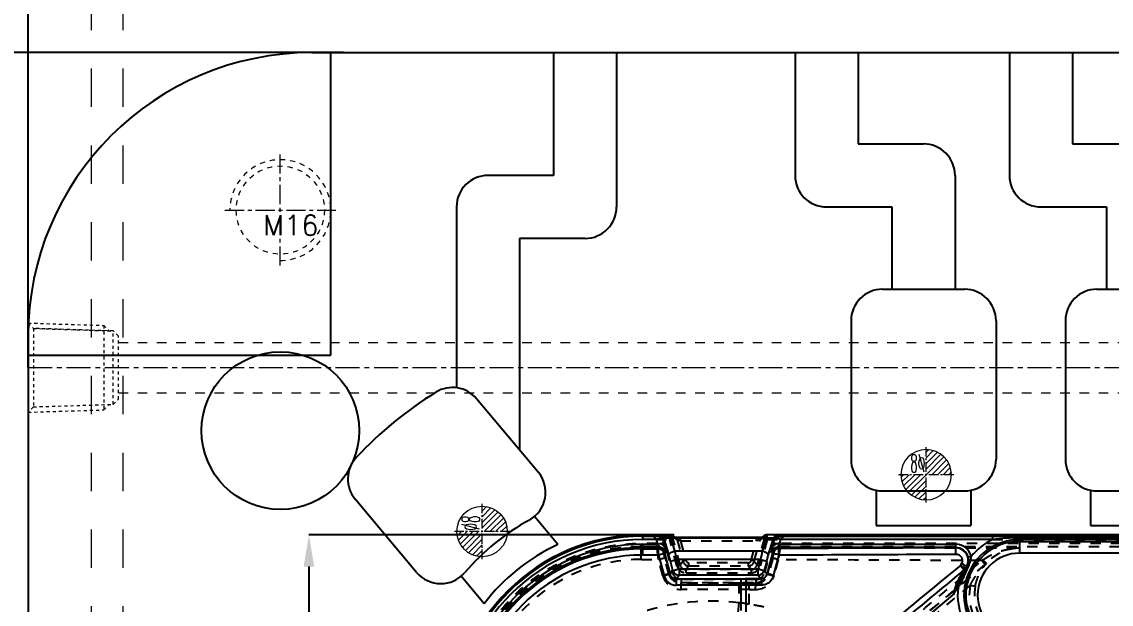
# Model space of a CAD drawing. Header units: millimetres. Extents: x 1727 to 4210, y -6182 to 759.
# Drawn here: x 2351.3 to 2524, y -1146.3 to -1053.8 of the extents above; entities that cross this region are included whole.
import ezdxf
from ezdxf.enums import TextEntityAlignment as Align

# ---------------------------------------------------------------- set-up
doc = ezdxf.new("R2010")
doc.units = ezdxf.units.MM
doc.header["$LTSCALE"] = 16.335
doc.header["$PDMODE"] = 3
doc.header["$PDSIZE"] = 0.3125
doc.linetypes.add('CENTER', pattern=[0.6, 0.375, -0.075, 0.075, -0.075])
doc.linetypes.add('HIDDEN', pattern=[0.2, 0.1, -0.1])
doc.layers.get('0').update_dxf_attribs({"linetype": 'CONTINUOUS'})
doc.layers.get('Defpoints').update_dxf_attribs({"linetype": 'CONTINUOUS'})
for name, color, linetype, lineweight in [('cool', 153, 'HIDDEN', 9), ('epin', 13, 'CONTINUOUS', 9), ('moldbase', 7, 'CONTINUOUS', 20), ('screw', 33, 'CONTINUOUS', 13)]:
    doc.layers.add(name, color=color, linetype=linetype, lineweight=lineweight)
doc.layers.add('DEFAULT_2', color=8, linetype='HIDDEN')
doc.styles.get("Standard").update_dxf_attribs({"font": 'txt', "width": 0.8})
doc.styles.add('TXT', font='txt.shx', dxfattribs={"bigfont": 'gbcbig.shx'})
doc.styles.add('TXT05', font='txt.shx', dxfattribs={"width": 0.5, "bigfont": 'gbcbig.shx'})
doc.dimstyles.new('mold', dxfattribs={"dimtxt": 8, "dimasz": 5, "dimexe": 0, "dimexo": 0, "dimgap": 0, "dimtad": 1, "dimzin": 1, "dimtxsty": 'Standard', "dimcen": 0, "dimclrd": 4, "dimclre": 4, "dimclrt": 6, "dimazin": 0, "dimtfac": 1, "dimtofl": 0, "dimtmove": 0, "dimatfit": 3, "dimfxl": 0, "dimarcsym": 0})
doc.dimstyles.get("Standard").update_dxf_attribs({"dimtxt": 0.15625, "dimasz": 0.1875, "dimexe": 0.125, "dimexo": 0.0625, "dimtad": 0, "dimtih": 1, "dimtoh": 1, "dimdsep": 46, "dimtxsty": 'Standard', "dimcen": 0.09, "dimadec": 0, "dimazin": 0, "dimtp": 0.01, "dimtm": 0.01, "dimtfac": 1, "dimtofl": 0, "dimtmove": 0, "dimatfit": 3, "dimfxl": 0, "dimtolj": 1, "dimarcsym": 0})

# ---------------------------------------------------------------- blocks, each defined once
blk = doc.blocks.new('*D194')
at = {"color": 4, "lineweight": -2}
for p, q in [((2454.74, -1135.27), (2396.81, -1135.27)), ((2396.81, -1140.27), (2396.81, -1196.23)), ((2396.81, -1307.15), (2396.81, -1214.9)), ((2454.74, -1312.15), (2396.81, -1312.15))]:
    blk.add_line(p, q, dxfattribs=at)
at = {"color": 4}
for points in [[(2395.97, -1140.27), (2397.64, -1140.27), (2396.81, -1135.27)], [(2395.97, -1307.15), (2397.64, -1307.15), (2396.81, -1312.15)]]:
    blk.add_solid(points, dxfattribs=at)
at = {"layer": 'Defpoints', "color": 0}
for p in [(2454.74, -1135.27), (2396.81, -1312.15), (2454.74, -1312.15)]:
    blk.add_point(p, dxfattribs=at)
at = {"color": 6, "insert": (2396.81, -1205.57), "char_height": 5, "attachment_point": 5, "rotation": 90}
blk.add_mtext('\\A1;176.88', dxfattribs=at)
blk = doc.blocks.new('*D199')
at = {"color": 4, "lineweight": -2}
for p, q in [((2402.27, -1058.71), (2317.73, -1058.71)), ((2317.73, -1063.71), (2317.73, -1403.71)), ((2397.27, -1408.71), (2317.73, -1408.71))]:
    blk.add_line(p, q, dxfattribs=at)
at = {"color": 4}
for points in [[(2316.89, -1063.71), (2318.56, -1063.71), (2317.73, -1058.71)], [(2316.89, -1403.71), (2318.56, -1403.71), (2317.73, -1408.71)]]:
    blk.add_solid(points, dxfattribs=at)
at = {"layer": 'Defpoints', "color": 0}
for p in [(2402.27, -1058.71), (2317.73, -1408.71), (2397.27, -1408.71)]:
    blk.add_point(p, dxfattribs=at)
at = {"color": 6, "insert": (2313.06, -1222.65), "char_height": 8, "attachment_point": 5, "rotation": 90}
blk.add_mtext('350,00', dxfattribs=at)
blk = doc.blocks.new('*D200')
at = {"color": 4, "lineweight": -2}
for p, q in [((2352.27, -1108.71), (2352.27, -1032.66)), ((2767.27, -1032.66), (2357.27, -1032.66)), ((2772.27, -1108.71), (2772.27, -1032.66))]:
    blk.add_line(p, q, dxfattribs=at)
at = {"color": 4}
for points in [[(2357.27, -1031.82), (2357.27, -1033.49), (2352.27, -1032.66)], [(2767.27, -1031.82), (2767.27, -1033.49), (2772.27, -1032.66)]]:
    blk.add_solid(points, dxfattribs=at)
at = {"layer": 'Defpoints', "color": 0}
for p in [(2352.27, -1032.66), (2352.27, -1108.71), (2772.27, -1108.71)]:
    blk.add_point(p, dxfattribs=at)
at = {"color": 6, "insert": (2464.66, -1027.99), "char_height": 8, "attachment_point": 5}
blk.add_mtext('420,00', dxfattribs=at)
blk = doc.blocks.new('screw_m16_g')
at = {"layer": 'screw', "color": 1, "linetype": 'CENTER', "ltscale": 0.497582}
for p, q in [((0, -8.8), (0, 8.8)), ((-8.8, 0), (8.8, 0))]:
    blk.add_line(p, q, dxfattribs=at)
at = {"layer": 'screw', "color": 33, "linetype": 'HIDDEN', "ltscale": 0.497582}
blk.add_circle((0, 0), 7, dxfattribs=at)
at = {"layer": 'screw', "color": 92, "linetype": 'HIDDEN', "ltscale": 0.497582}
blk.add_arc((0, 0), 8, 270, 180, dxfattribs=at)
at = {"layer": 'screw', "color": 6, "style": 'TXT'}
blk.add_text('M16', height=3.2, dxfattribs=at).set_placement((-2.72, -4))
blk = doc.blocks.new('cool_jt_f12')
at = {"layer": 'cool', "ltscale": 0.3}
for p, q in [((0, 7.0785), (0.856, 6.2225)), ((0, 7.0785), (12, 6.7035)), ((0.856, 6.2225), (0.856, -6.2225)), ((13.5, 5.827375), (0.856, 6.2225)), ((0.856, 6.2225), (13.5, 5.827375)), ((12, 6.7035), (12.856, 5.8475)), ((12, 6.7035), (12, -6.7035)), ((14.327375, 5), (13.5, 5.827375)), ((13.5, -5.827375), (13.5, 5.827375)), ((14.327375, -5), (14.327375, 5)), ((13.5, -5.827375), (14.327375, -5)), ((0.856, -6.2225), (0, -7.0785)), ((0, -7.0785), (12, -6.7035)), ((0.856, -6.2225), (13.5, -5.827375)), ((12, -6.7035), (12.856, -5.8475))]:
    blk.add_line(p, q, dxfattribs=at)
blk = doc.blocks.new('124')
at = {"layer": 'cool', "ltscale": 0.932966}
for p, q in [((10.14, -1344.71), (401.48, -1344.71)), ((10.14, -1352.71), (401.48, -1352.71))]:
    blk.add_line(p, q, dxfattribs=at)
at = {"layer": 'cool', "color": 1, "linetype": 'CENTER', "ltscale": 0.621977}
blk.add_line((-4.19, -1348.71), (415.81, -1348.71), dxfattribs=at)
at = {"layer": 'cool', "ltscale": 0.932966}
blk.add_blockref('cool_jt_f12', (-4.19, -1348.71), dxfattribs=at)
blk = doc.blocks.new('epin_ejp_8')
at = {"layer": 'epin'}
h = blk.add_hatch(dxfattribs=at)
h.set_pattern_fill('_ANSI31', color=123, scale=0.2, angle=90, style=0)
h.set_pattern_definition([(135, (-263.1036, 1313.3417), (-0.4490128, -0.4490128), [])])
h.paths.add_polyline_path([(0, 4, 0.414214), (-4, 0), (0, 0)])
h.paths.add_polyline_path([(4, 0), (0, 0), (0, -4, 0.414214)])
at = {"layer": 'epin', "color": 1, "linetype": 'CENTER', "ltscale": 0.248791}
for p, q in [((0, -4.4), (0, 4.4)), ((-4.4, 0), (4.4, 0))]:
    blk.add_line(p, q, dxfattribs=at)
at = {"layer": 'epin'}
blk.add_circle((0, 0), 4, dxfattribs=at)
at = {"layer": 'epin', "color": 6, "style": 'TXT05', "width": 0.5}
blk.add_text('%%c8', height=2.8, dxfattribs=at).set_placement((1.33, 1.8), align=Align.MIDDLE)
blk = doc.blocks.new('01')
at = {"layer": 'epin', "color": 4, "xscale": -1}
blk.add_blockref('epin_ejp_8', (2494.69, -1125.71), dxfattribs=at)
at = {"layer": 'epin', "color": 4, "rotation": 90}
blk.add_blockref('epin_ejp_8', (2424.27, -1134.71), dxfattribs=at)

msp = doc.modelspace()

# ---------------------------------------------------------------- linework, layer by layer
for p, q in [((2397.273, -1058.709), (2727.273, -1058.709)), ((2400.273, -1106.709), (2400.273, -1058.709)), ((2352.273, -1103.709), (2352.273, -1363.709)), ((2352.273, -1106.709), (2400.273, -1106.709)), ((2433.177, -1125.302), (2423.4, -1113.65)), ((2413.882, -1141.2), (2404.144, -1129.594)), ((2436.27, -1136.766), (2432.561, -1132.346)), ((2424.585, -1146.176), (2420.926, -1141.816))]:
    msp.add_line(p, q)
at = {"color": 3}
for p, q in [((2435.59, -1058.709), (2435.59, -1078.204)), ((2445.59, -1058.709), (2445.59, -1083.204)), ((2473.904, -1058.709), (2473.904, -1078.204)), ((2483.904, -1058.709), (2483.904, -1073.204)), ((2507.904, -1058.709), (2507.904, -1078.204)), ((2517.904, -1058.709), (2517.904, -1073.204)), ((2483.904, -1073.204), (2494.273, -1073.204)), ((2517.904, -1073.204), (2528.273, -1073.204)), ((2435.59, -1078.204), (2425.22, -1078.204)), ((2499.273, -1078.204), (2499.273, -1096.269)), ((2420.22, -1083.204), (2420.22, -1111.907)), ((2478.904, -1083.204), (2489.273, -1083.204)), ((2489.273, -1083.204), (2489.273, -1096.269)), ((2512.904, -1083.204), (2523.273, -1083.204)), ((2523.273, -1083.204), (2523.273, -1096.269)), ((2440.59, -1088.204), (2430.22, -1088.204)), ((2430.22, -1088.204), (2430.22, -1121.778))]:
    msp.add_line(p, q, dxfattribs=at)
at = {"color": 4, "linetype": 'Continuous'}
for p, q in [((2487.773, -1096.269), (2500.773, -1096.269)), ((2521.773, -1096.269), (2534.773, -1096.269)), ((2487.773, -1128.269), (2500.773, -1128.269)), ((2521.773, -1128.269), (2534.773, -1128.269)), ((2486.773, -1133.769), (2501.773, -1133.769)), ((2520.773, -1133.769), (2535.773, -1133.769))]:
    msp.add_line(p, q, dxfattribs=at)
at = {"color": 4}
for p, q in [((2482.773, -1101.269), (2482.773, -1123.269)), ((2505.773, -1101.269), (2505.773, -1123.269)), ((2516.773, -1101.269), (2516.773, -1123.269)), ((2486.773, -1128.269), (2486.773, -1133.769)), ((2501.773, -1128.269), (2501.773, -1133.769)), ((2520.773, -1128.269), (2520.773, -1133.769))]:
    msp.add_line(p, q, dxfattribs=at)
at = {"color": 7, "linetype": 'Continuous'}
for p, q in [((2449.713, -1135.269), (2449.713, -1135.975)), ((2454.219, -1135.269), (2449.713, -1135.269)), ((2449.713, -1135.473), (2451.379, -1135.473)), ((2451.886, -1135.975), (2449.713, -1135.975)), ((2449.713, -1136.75), (2449.713, -1138.462)), ((2449.713, -1136.75), (2452.094, -1136.75)), ((2452.854, -1135.715), (2451.886, -1135.975)), ((2451.886, -1135.975), (2452.094, -1136.75)), ((2452.094, -1136.75), (2453.062, -1136.491)), ((2453.028, -1135.679), (2452.808, -1135.546)), ((2452.854, -1135.715), (2453.062, -1136.491)), ((2453.028, -1135.679), (2453.89, -1138.514)), ((2454.219, -1135.269), (2454.704, -1135.641)), ((2454.859, -1137.805), (2454.231, -1135.743)), ((2454.231, -1135.743), (2469.315, -1135.743)), ((2454.91, -1135.668), (2454.525, -1135.372)), ((2454.848, -1135.662), (2454.836, -1135.661)), ((2455.494, -1135.689), (2455.31, -1135.685)), ((2455.756, -1135.691), (2455.756, -1135.691)), ((2467.859, -1135.691), (2455.756, -1135.691)), ((2467.79, -1135.691), (2467.79, -1135.691)), ((2468.055, -1135.689), (2467.859, -1135.691)), ((2468.236, -1135.686), (2468.055, -1135.689)), ((2469.022, -1135.372), (2468.637, -1135.668)), ((2469.315, -1135.743), (2468.688, -1137.805)), ((2468.842, -1135.641), (2469.327, -1135.269)), ((2655.219, -1135.269), (2469.327, -1135.269)), ((2469.656, -1138.514), (2470.518, -1135.679)), ((2470.484, -1136.491), (2470.692, -1135.715)), ((2470.484, -1136.491), (2471.452, -1136.75)), ((2470.518, -1135.679), (2470.738, -1135.546)), ((2471.66, -1135.975), (2470.692, -1135.715)), ((2471.452, -1136.75), (2471.66, -1135.975)), ((2471.452, -1136.75), (2499.378, -1136.75)), ((2505.227, -1135.975), (2471.66, -1135.975)), ((2472.167, -1135.473), (2505.227, -1135.473)), ((2499.378, -1137.252), (2499.378, -1136.75)), ((2505.227, -1135.473), (2505.227, -1135.975)), ((2505.227, -1135.975), (2505.287, -1135.966)), ((2509.511, -1135.493), (2509.511, -1135.66)), ((2509.511, -1135.493), (2615.036, -1135.493)), ((2509.511, -1135.66), (2615.036, -1135.66)), ((2509.512, -1135.995), (2509.511, -1138.15)), ((2615.034, -1135.995), (2509.512, -1135.995)), ((2509.512, -1136.294), (2615.034, -1136.294)), ((2452.395, -1137.252), (2449.713, -1137.252)), ((2449.713, -1137.459), (2452.236, -1137.459)), ((2452.236, -1138.462), (2449.713, -1138.462)), ((2452.395, -1137.252), (2452.236, -1137.459)), ((2452.236, -1138.462), (2452.236, -1137.459)), ((2453.204, -1138.202), (2452.236, -1138.462)), ((2452.236, -1138.462), (2453.118, -1141.755)), ((2453.204, -1138.202), (2453.364, -1137.995)), ((2453.204, -1138.202), (2454.087, -1141.495)), ((2454.859, -1137.805), (2468.688, -1137.805)), ((2470.319, -1138.172), (2469.44, -1141.469)), ((2470.183, -1137.995), (2470.319, -1138.172)), ((2470.485, -1141.729), (2471.363, -1138.431)), ((2471.287, -1137.429), (2471.151, -1137.252)), ((2499.378, -1137.252), (2471.151, -1137.252)), ((2499.35, -1137.303), (2499.378, -1137.252)), ((2615.036, -1138.15), (2509.511, -1138.15)), ((2454.146, -1139.413), (2455.115, -1139.153)), ((2454.544, -1140.899), (2454.146, -1139.413)), ((2455.513, -1140.639), (2455.115, -1139.153)), ((2468.431, -1139.153), (2455.115, -1139.153)), ((2468.431, -1139.153), (2468.033, -1140.639)), ((2468.431, -1139.153), (2469.4, -1139.413)), ((2469.4, -1139.413), (2469.002, -1140.899)), ((2501.354, -1140.338), (2501.148, -1140.225)), ((2501.822, -1138.7), (2501.333, -1138.812)), ((2454.087, -1141.495), (2453.118, -1141.755)), ((2454.544, -1140.899), (2454.087, -1141.495)), ((2454.544, -1140.899), (2455.513, -1140.639)), ((2455.055, -1142.238), (2455.513, -1141.642)), ((2455.513, -1140.639), (2455.513, -1141.642)), ((2455.513, -1140.639), (2468.033, -1140.639)), ((2468.033, -1141.642), (2455.513, -1141.642)), ((2468.033, -1141.642), (2468.033, -1140.639)), ((2468.033, -1140.639), (2469.002, -1140.899)), ((2468.033, -1141.642), (2468.479, -1142.223)), ((2469.44, -1141.469), (2469.002, -1140.899)), ((2500.42, -1141.056), (2500.685, -1140.837)), ((2500.856, -1141.399), (2500.63, -1141.31)), ((2455.055, -1142.238), (2455.055, -1143.241)), ((2455.055, -1142.238), (2465.343, -1142.238)), ((2466.144, -1143.239), (2455.055, -1143.241)), ((2465.343, -1147.248), (2465.343, -1142.238)), ((2468.479, -1142.223), (2466.064, -1142.236)), ((2468.557, -1143.226), (2466.144, -1143.239)), ((2466.144, -1147.615), (2466.144, -1143.239)), ((2499.761, -1143.605), (2499.538, -1143.45)), ((2481.924, -1159.081), (2498.958, -1144.788))]:
    msp.add_line(p, q, dxfattribs=at)
for points in [[(2455.31, -1135.685), (2455.147, -1135.68), (2455.013, -1135.674), (2454.912, -1135.668), (2454.848, -1135.662)], [(2455.756, -1135.691), (2455.695, -1135.691), (2455.494, -1135.689)], [(2468.528, -1135.675), (2468.395, -1135.681), (2468.236, -1135.686)], [(2468.707, -1135.662), (2468.714, -1135.66), (2468.697, -1135.662), (2468.63, -1135.668), (2468.528, -1135.675)]]:
    msp.add_lwpolyline(points, dxfattribs=at)
msp.add_circle((2392.273, -1118.709), 12.5)
for centre, radius, start, end in [((2397.273, -1103.709), 45, 90, 180), ((2419.57, -1116.864), 5, 40, 121.83227), ((2407.974, -1126.38), 5, 136.91494, 220), ((2429.347, -1128.516), 5, 298.89365, 40), ((2417.712, -1137.986), 5, 220, 319.39507)]:
    msp.add_arc(centre, radius, start, end)
at = {"color": 3}
for centre, start, end in [((2494.273, -1078.204), 0, 90), ((2425.22, -1083.204), 90, 180), ((2478.904, -1078.204), 180, 270), ((2512.904, -1078.204), 180, 270), ((2440.59, -1083.204), 270, 0)]:
    msp.add_arc(centre, 5, start, end, dxfattribs=at)
at = {"color": 4}
for centre, start, end in [((2487.773, -1101.269), 90, 180), ((2500.773, -1101.269), 0, 90), ((2521.773, -1101.269), 90, 180), ((2487.773, -1123.269), 180, 270), ((2500.773, -1123.269), 270, 0), ((2521.773, -1123.269), 180, 270)]:
    msp.add_arc(centre, 5, start, end, dxfattribs=at)
at = {"color": 7, "linetype": 'Continuous'}
for centre, radius, start, end in [((2449.713, -1165.419), 62.15, 121.83227, 136.91494), ((2449.713, -1165.419), 37.15, 118.89365, 139.39507), ((2449.713, -1165.419), 30.15, 90, 180), ((2449.713, -1165.419), 29.946, 90, 180), ((2449.713, -1165.419), 29.444, 90, 180), ((2449.713, -1165.419), 28.668, 90, 180), ((2449.713, -1165.419), 31.65, 115.13534, 142.55619), ((2430.561, -1141.689), 23.079, 15.00003, 15.43451), ((2454.706, -1136.144), 0.502, 74.82534, 90.10573), ((2455.492, -1126.004), 9.684, 267.30894, 268.03906), ((2455.644, -1121.708), 13.983, 268.02261, 268.90701), ((2455.725, -1117.936), 17.755, 268.87524, 269.21341), ((2455.746, -1116.475), 19.216, 269.21106, 269.42849), ((2455.755, -1115.606), 20.085, 269.42839, 270.00392), ((2467.791, -1115.568), 20.123, 269.99708, 270.45734), ((2467.798, -1116.308), 19.383, 270.45508, 270.81747), ((2467.823, -1118.07), 17.621, 270.8163, 271.15597), ((2467.876, -1120.65), 15.04, 271.15278, 271.81738), ((2467.973, -1123.843), 11.846, 271.83749, 272.1332), ((2468.076, -1126.514), 9.173, 272.11134, 272.76259), ((2468.841, -1136.144), 0.502, 89.89638, 105.59659), ((2492.946, -1141.678), 23.039, 164.56515, 165.00039), ((2499.378, -1139.257), 2.507, 14.74342, 89.98624), ((2509.511, -1144.816), 8.821, 89.99285, 234.62995), ((2509.511, -1144.816), 8.522, 89.99285, 270), ((2509.511, -1144.816), 9.825, 115.85015, 141.49723), ((2449.713, -1165.419), 28.167, 90, 180), ((2449.713, -1165.419), 27.959, 90, 180), ((2449.713, -1165.419), 26.957, 90, 180), ((2452.232, -1138.467), 1.008, 15.22948, 89.77052), ((2452.391, -1138.26), 1.008, 15.24133, 89.75872), ((2394.748, -1149.926), 61.32, 10.11819, 11.40062), ((2528.924, -1149.95), 61.449, 168.60072, 169.88047), ((2471.155, -1138.26), 1.008, 90.24135, 164.75861), ((2471.291, -1138.437), 1.008, 90.22947, 164.77053), ((2499.352, -1139.31), 2.007, 351.3001, 90.07699), ((2499.379, -1139.255), 2.003, 12.77995, 90.03709), ((2509.511, -1144.816), 6.666, 90, 270), ((2427.521, -1146.516), 27.556, 14.93785, 16.88139), ((3567.752, -2445.612), 1686.473, 129.275928, 129.855139), ((2509.546, -1144.833), 10.546, 151.42994, 153.35162), ((2481.915, -1176.475), 40.674, 62.88839, 63.40996), ((2482.301, -1154.641), 22.999, 38.21901, 39.21018), ((2481.991, -1173.467), 38.326, 60.94261, 61.4898), ((2509.511, -1144.816), 9.547, 151.23105, 158.45649), ((2499.373, -1139.323), 1.983, 331.54982, 333.04642), ((2499.33, -1139.304), 2.03, 333.09932, 351.21259), ((2499.388, -1139.259), 2, 331.24863, 345.40104), ((2499.398, -1139.254), 2.486, 12.88301, 14.7955), ((2455.054, -1141.236), 2.004, 194.982, 270.01819), ((2455.517, -1140.634), 1.008, 195.22947, 269.77053), ((2468.029, -1140.634), 1.008, 270.22948, 344.77052), ((4102.795, -3084.272), 2518.67, 129.508982, 129.889173), ((2512.392, -1148.666), 14.084, 147.54416, 149.09424), ((2511.566, -1148.133), 13.101, 146.15477, 147.56949), ((2509.511, -1144.816), 9.305, 151.23103, 158.45649), ((2465.343, -1013.251), 128.988, 269.99981, 270.32006), ((2509.511, -1144.816), 9.825, 172.91655, 234.62936)]:
    msp.add_arc(centre, radius, start, end, dxfattribs=at)
for centre, major_axis, start_param, end_param in [((2454.076, -1135.683), (1.053, -0.009), -3.0463879, -1.4224933), ((2469.47, -1135.683), (1.053, 0.009), -1.7190994, -0.0952047)]:
    msp.add_ellipse(centre, major_axis=major_axis, ratio=0.0567968, start_param=start_param, end_param=end_param, dxfattribs=at)
for points, knots in [([(2452.808, -1135.546), (2452.802, -1135.543), (2452.784, -1135.538), (2452.727, -1135.528), (2452.622, -1135.519), (2452.465, -1135.509), (2452.274, -1135.5), (2452.062, -1135.493), (2451.761, -1135.484), (2451.532, -1135.478), (2451.379, -1135.473)], [0, 0, 0, 0, 0.0145445, 0.0400164, 0.1208526, 0.2341804, 0.3703637, 0.5208364, 0.6791136, 1, 1, 1, 1]), ([(2451.886, -1135.975), (2451.838, -1135.915), (2451.744, -1135.804), (2451.624, -1135.673), (2451.532, -1135.584), (2451.473, -1135.531), (2451.424, -1135.494), (2451.393, -1135.476), (2451.379, -1135.473)], [0, 0, 0, 0, 0.3174199, 0.6114879, 0.7414341, 0.8538215, 0.9424142, 1, 1, 1, 1]), ([(2452.094, -1136.75), (2452.141, -1136.809), (2452.226, -1136.92), (2452.329, -1137.068), (2452.385, -1137.174), (2452.406, -1137.228), (2452.401, -1137.249), (2452.395, -1137.252)], [0, 0, 0, 0, 0.3803168, 0.6997233, 0.9119689, 0.9701159, 1, 1, 1, 1]), ([(2453.364, -1137.995), (2453.367, -1137.99), (2453.371, -1137.974), (2453.373, -1137.925), (2453.363, -1137.831), (2453.341, -1137.686), (2453.305, -1137.498), (2453.257, -1137.276), (2453.178, -1136.936), (2453.111, -1136.672), (2453.062, -1136.491)], [0, 0, 0, 0, 0.0115109, 0.0311825, 0.0959269, 0.1931807, 0.3188222, 0.4680368, 0.635434, 1, 1, 1, 1]), ([(2454.704, -1135.641), (2454.713, -1135.648), (2454.749, -1135.653), (2454.815, -1135.663), (2454.917, -1135.67), (2454.994, -1135.675), (2455.038, -1135.677)], [0, 0, 0, 0, 0.1002604, 0.305905, 0.6102347, 1, 1, 1, 1]), ([(2468.518, -1135.677), (2468.541, -1135.675), (2468.617, -1135.671), (2468.694, -1135.666), (2468.748, -1135.66)], [0, 0, 0, 0, 0.2962828, 1, 1, 1, 1]), ([(2468.748, -1135.66), (2468.769, -1135.658), (2468.8, -1135.653), (2468.834, -1135.648), (2468.842, -1135.641)], [0, 0, 0, 0, 0.6705223, 1, 1, 1, 1]), ([(2470.484, -1136.491), (2470.436, -1136.671), (2470.368, -1136.936), (2470.289, -1137.276), (2470.241, -1137.498), (2470.205, -1137.686), (2470.183, -1137.831), (2470.173, -1137.925), (2470.176, -1137.973), (2470.179, -1137.99), (2470.183, -1137.995)], [0, 0, 0, 0, 0.3643028, 0.5317699, 0.6811749, 0.8068529, 0.9040301, 0.9687717, 0.9884732, 1, 1, 1, 1]), ([(2470.738, -1135.546), (2470.744, -1135.543), (2470.763, -1135.538), (2470.819, -1135.528), (2470.925, -1135.519), (2471.082, -1135.509), (2471.273, -1135.5), (2471.485, -1135.492), (2471.786, -1135.484), (2472.014, -1135.478), (2472.167, -1135.473)], [0, 0, 0, 0, 0.0146143, 0.0402009, 0.1212567, 0.2347728, 0.3709268, 0.5213336, 0.6795426, 1, 1, 1, 1]), ([(2471.151, -1137.252), (2471.145, -1137.249), (2471.141, -1137.228), (2471.162, -1137.174), (2471.217, -1137.068), (2471.321, -1136.92), (2471.405, -1136.809), (2471.452, -1136.75)], [0, 0, 0, 0, 0.0298636, 0.087946, 0.3000807, 0.6195627, 1, 1, 1, 1]), ([(2471.66, -1135.975), (2471.71, -1135.912), (2471.809, -1135.795), (2471.951, -1135.643), (2472.058, -1135.542), (2472.128, -1135.491), (2472.155, -1135.475), (2472.167, -1135.473)], [0, 0, 0, 0, 0.33498, 0.6385068, 0.870628, 0.9497049, 1, 1, 1, 1]), ([(2505.227, -1135.473), (2505.585, -1135.473), (2507.013, -1135.478), (2508.441, -1135.493), (2509.511, -1135.493)], [0, 0, 0, 0, 0.2507315, 1, 1, 1, 1]), ([(2505.287, -1135.966), (2505.975, -1135.871), (2507.38, -1135.715), (2508.793, -1135.66), (2509.511, -1135.66)], [0, 0, 0, 0, 0.491985, 1, 1, 1, 1]), ([(2509.513, -1135.995), (2509.513, -1135.985), (2509.51, -1135.953), (2509.511, -1135.886), (2509.511, -1135.784), (2509.511, -1135.705), (2509.511, -1135.66)], [0, 0, 0, 0, 0.0892819, 0.2915255, 0.5992815, 1, 1, 1, 1]), ([(2453.89, -1138.514), (2453.882, -1138.447), (2453.93, -1138.332), (2454.037, -1138.21), (2454.208, -1138.069), (2454.482, -1137.92), (2454.728, -1137.837), (2454.859, -1137.805)], [0, 0, 0, 0, 0.1594935, 0.2654862, 0.3894202, 0.6805606, 1, 1, 1, 1]), ([(2468.688, -1137.805), (2468.819, -1137.837), (2469.064, -1137.92), (2469.338, -1138.069), (2469.509, -1138.21), (2469.617, -1138.332), (2469.664, -1138.447), (2469.656, -1138.514)], [0, 0, 0, 0, 0.3192538, 0.6102494, 0.7342726, 0.8403885, 1, 1, 1, 1]), ([(2471.363, -1138.431), (2471.237, -1138.398), (2471.001, -1138.336), (2470.721, -1138.264), (2470.533, -1138.218), (2470.432, -1138.193), (2470.364, -1138.18), (2470.33, -1138.172), (2470.319, -1138.172)], [0, 0, 0, 0, 0.3622861, 0.6796214, 0.8057226, 0.9035435, 0.9690644, 1, 1, 1, 1]), ([(2499.35, -1137.303), (2497.01, -1137.312), (2487.656, -1137.348), (2478.301, -1137.392), (2471.287, -1137.429)], [0, 0, 0, 0, 0.2501391, 1, 1, 1, 1]), ([(2471.363, -1138.431), (2471.362, -1138.313), (2471.359, -1138.136), (2471.349, -1137.908), (2471.34, -1137.755), (2471.329, -1137.627), (2471.317, -1137.529), (2471.304, -1137.468), (2471.294, -1137.436), (2471.287, -1137.429)], [0, 0, 0, 0, 0.3524365, 0.5243858, 0.6798926, 0.8092267, 0.9067825, 0.9694381, 1, 1, 1, 1]), ([(2471.363, -1138.431), (2473.698, -1138.419), (2483.044, -1138.371), (2492.391, -1138.332), (2499.402, -1138.306)], [0, 0, 0, 0, 0.2498513, 1, 1, 1, 1]), ([(2499.402, -1138.306), (2499.402, -1138.188), (2499.4, -1138.012), (2499.393, -1137.784), (2499.387, -1137.631), (2499.379, -1137.503), (2499.371, -1137.405), (2499.361, -1137.343), (2499.356, -1137.311), (2499.35, -1137.304)], [0, 0, 0, 0, 0.3522807, 0.5244986, 0.6804545, 0.8102906, 0.9081712, 0.9706634, 1, 1, 1, 1]), ([(2499.402, -1138.306), (2499.573, -1138.305), (2499.923, -1138.396), (2500.305, -1138.772), (2500.452, -1139.288), (2500.366, -1139.638), (2500.284, -1139.789)], [0, 0, 0, 0, 0.2499099, 0.4997582, 0.7497681, 1, 1, 1, 1]), ([(2469.4, -1139.413), (2469.421, -1139.335), (2469.502, -1139.035), (2469.589, -1138.735), (2469.656, -1138.514)], [0, 0, 0, 0, 0.2579412, 1, 1, 1, 1]), ([(2500.605, -1139.965), (2500.677, -1140.005), (2500.78, -1140.063), (2500.907, -1140.136), (2500.983, -1140.18), (2501.04, -1140.215), (2501.085, -1140.241), (2501.101, -1140.256), (2501.118, -1140.265), (2501.116, -1140.268)], [0, 0, 0, 0, 0.4165408, 0.5936343, 0.7415291, 0.857095, 0.9377278, 0.9842605, 1, 1, 1, 1]), ([(2501.333, -1138.812), (2501.351, -1138.89), (2501.405, -1139.205), (2501.383, -1139.533), (2501.324, -1139.763)], [0, 0, 0, 0, 0.2533348, 1, 1, 1, 1]), ([(2501.354, -1140.338), (2501.381, -1140.289), (2501.483, -1140.095), (2501.572, -1139.894), (2501.628, -1139.74)], [0, 0, 0, 0, 0.252761, 1, 1, 1, 1]), ([(2501.628, -1139.74), (2501.644, -1139.697), (2501.702, -1139.529), (2501.749, -1139.356), (2501.774, -1139.226)], [0, 0, 0, 0, 0.25518, 1, 1, 1, 1]), ([(2501.774, -1139.226), (2501.783, -1139.182), (2501.813, -1139.008), (2501.825, -1138.831), (2501.822, -1138.7)], [0, 0, 0, 0, 0.2564168, 1, 1, 1, 1]), ([(2455.055, -1142.238), (2454.84, -1142.239), (2454.397, -1142.094), (2454.142, -1141.703), (2454.087, -1141.495)], [0, 0, 0, 0, 0.4999943, 1, 1, 1, 1]), ([(2469.44, -1141.469), (2469.385, -1141.678), (2469.134, -1142.069), (2468.694, -1142.221), (2468.479, -1142.223)], [0, 0, 0, 0, 0.5011327, 1, 1, 1, 1]), ([(2470.485, -1141.729), (2470.429, -1141.939), (2470.247, -1142.345), (2469.796, -1142.832), (2469.213, -1143.149), (2468.775, -1143.224), (2468.558, -1143.225)], [0, 0, 0, 0, 0.2503242, 0.5004223, 0.7502861, 1, 1, 1, 1]), ([(2469.44, -1141.469), (2469.45, -1141.469), (2469.482, -1141.476), (2469.548, -1141.49), (2469.65, -1141.514), (2469.846, -1141.562), (2470.128, -1141.634), (2470.364, -1141.697), (2470.485, -1141.729)], [0, 0, 0, 0, 0.0277738, 0.0899577, 0.1887772, 0.3204225, 0.6518499, 1, 1, 1, 1]), ([(2500.308, -1141.432), (2500.16, -1141.68), (2499.575, -1142.737), (2499.144, -1143.887), (2498.958, -1144.788)], [0, 0, 0, 0, 0.2390836, 1, 1, 1, 1]), ([(2500.63, -1141.31), (2500.486, -1141.674), (2500.146, -1142.402), (2499.715, -1143.08), (2499.538, -1143.45)], [0, 0, 0, 0, 0.488274, 1, 1, 1, 1]), ([(2500.856, -1141.399), (2500.778, -1141.59), (2500.624, -1141.971), (2500.353, -1142.524), (2500.057, -1143.064), (2499.861, -1143.425), (2499.761, -1143.605)], [0, 0, 0, 0, 0.2504416, 0.5000164, 0.7496779, 1, 1, 1, 1]), ([(2500.656, -1140.792), (2500.64, -1140.769), (2500.548, -1140.64), (2500.451, -1140.515), (2500.37, -1140.413)], [0, 0, 0, 0, 0.1763348, 1, 1, 1, 1]), ([(2500.452, -1140.27), (2500.565, -1140.328), (2500.715, -1140.405), (2500.883, -1140.497), (2500.939, -1140.529), (2500.957, -1140.541)], [0, 0, 0, 0, 0.6667515, 0.8828822, 1, 1, 1, 1]), ([(2500.686, -1140.837), (2500.684, -1140.833), (2500.674, -1140.818), (2500.664, -1140.804), (2500.656, -1140.792)], [0, 0, 0, 0, 0.2108018, 1, 1, 1, 1]), ([(2500.686, -1140.837), (2500.746, -1140.804), (2500.858, -1140.723), (2500.939, -1140.611), (2500.969, -1140.551)], [0, 0, 0, 0, 0.5087949, 1, 1, 1, 1]), ([(2500.957, -1140.541), (2500.96, -1140.543), (2500.963, -1140.546), (2500.969, -1140.55), (2500.969, -1140.551)], [0, 0, 0, 0, 0.7340948, 1, 1, 1, 1]), ([(2466.064, -1142.236), (2466.073, -1142.244), (2466.082, -1142.278), (2466.096, -1142.341), (2466.109, -1142.438), (2466.12, -1142.561), (2466.13, -1142.708), (2466.14, -1142.937), (2466.143, -1143.116), (2466.144, -1143.239)], [0, 0, 0, 0, 0.0337726, 0.0994477, 0.1960672, 0.3203761, 0.4683351, 0.6349719, 1, 1, 1, 1]), ([(2468.479, -1142.223), (2468.487, -1142.23), (2468.497, -1142.261), (2468.51, -1142.321), (2468.522, -1142.418), (2468.534, -1142.545), (2468.543, -1142.698), (2468.554, -1142.928), (2468.557, -1143.106), (2468.557, -1143.226)], [0, 0, 0, 0, 0.0301445, 0.09173, 0.1879497, 0.3161994, 0.4713527, 0.6438663, 1, 1, 1, 1]), ([(2499.538, -1143.45), (2499.486, -1143.559), (2499.278, -1143.999), (2499.088, -1144.447), (2498.958, -1144.788)], [0, 0, 0, 0, 0.2490585, 1, 1, 1, 1])]:
    msp.add_open_spline(points, degree=3, knots=knots, dxfattribs=at)
for points in [[(2454.219, -1135.269), (2454.326, -1135.269), (2454.439, -1135.307), (2454.525, -1135.372)], [(2469.327, -1135.269), (2469.219, -1135.269), (2469.107, -1135.307), (2469.022, -1135.372)], [(2499.761, -1143.605), (2499.489, -1143.996), (2499.217, -1144.388), (2498.958, -1144.788)]]:
    msp.add_open_spline(points, degree=3, dxfattribs=at)
at = {"layer": 'DEFAULT_2', "color": 8, "linetype": 'HIDDEN'}
for p, q in [((2449.466, -1137.101), (2449.466, -1136.599)), ((2452.047, -1136.599), (2449.479, -1136.599)), ((2454.058, -1135.481), (2451.379, -1135.473)), ((2451.886, -1135.975), (2454.058, -1135.983)), ((2452.047, -1136.599), (2452.047, -1137.101)), ((2454.058, -1135.481), (2454.219, -1135.269)), ((2454.058, -1135.481), (2454.058, -1135.983)), ((2454.058, -1135.983), (2454.543, -1135.853)), ((2455.177, -1140.157), (2454.058, -1135.983)), ((2454.705, -1135.642), (2454.543, -1135.853)), ((2455.661, -1140.027), (2454.543, -1135.853)), ((2455.189, -1136.013), (2454.705, -1135.642)), ((2455.01, -1135.745), (2454.91, -1135.668)), ((2455.01, -1135.745), (2455.005, -1135.741)), ((2455.189, -1136.013), (2456.108, -1139.445)), ((2455.756, -1136.193), (2455.756, -1135.691)), ((2455.756, -1136.193), (2456.593, -1139.315)), ((2455.756, -1136.193), (2467.79, -1136.193)), ((2466.953, -1139.315), (2467.79, -1136.193)), ((2467.438, -1139.445), (2468.358, -1136.013)), ((2467.79, -1136.193), (2467.79, -1135.691)), ((2469.003, -1135.853), (2467.885, -1140.027)), ((2468.842, -1135.642), (2468.358, -1136.013)), ((2469.488, -1135.983), (2468.369, -1140.157)), ((2468.637, -1135.668), (2468.536, -1135.745)), ((2468.536, -1135.745), (2468.54, -1135.742)), ((2469.003, -1135.853), (2468.842, -1135.642)), ((2469.003, -1135.853), (2469.488, -1135.983)), ((2469.327, -1135.269), (2469.488, -1135.481)), ((2472.167, -1135.473), (2469.488, -1135.481)), ((2469.488, -1135.983), (2469.488, -1135.481)), ((2469.488, -1135.983), (2471.66, -1135.975)), ((2653.047, -1136.599), (2471.499, -1136.599)), ((2471.5, -1136.599), (2471.5, -1137.101)), ((2619.319, -1135.473), (2505.227, -1135.473)), ((2505.227, -1135.975), (2619.319, -1135.975)), ((2449.514, -1137.148), (2449.466, -1137.101)), ((2449.466, -1137.101), (2452.047, -1137.101)), ((2449.514, -1139.153), (2449.514, -1137.148)), ((2452.023, -1137.148), (2449.514, -1137.148)), ((2452.023, -1137.148), (2452.047, -1137.101)), ((2452.992, -1137.891), (2453.015, -1137.845)), ((2453.015, -1137.845), (2453.5, -1137.715)), ((2453.015, -1137.845), (2453.952, -1141.343)), ((2453.5, -1137.716), (2454.437, -1141.213)), ((2469.109, -1141.213), (2470.046, -1137.716)), ((2469.594, -1141.343), (2470.531, -1137.845)), ((2470.046, -1137.715), (2470.531, -1137.845)), ((2470.531, -1137.845), (2470.57, -1137.922)), ((2471.5, -1137.101), (2471.539, -1137.179)), ((2471.5, -1137.101), (2653.047, -1137.101)), ((2509.511, -1138.15), (2509.511, -1138.147)), ((2449.528, -1139.153), (2452.24, -1139.153)), ((2452.24, -1139.153), (2453.21, -1138.893)), ((2452.919, -1141.686), (2452.24, -1139.153)), ((2453.889, -1141.427), (2453.21, -1138.893)), ((2455.661, -1140.027), (2455.177, -1140.157)), ((2455.661, -1140.027), (2456.108, -1139.445)), ((2456.593, -1139.315), (2456.108, -1139.445)), ((2457.078, -1140.189), (2456.631, -1140.771)), ((2457.078, -1140.189), (2457.078, -1139.687)), ((2466.469, -1139.687), (2457.078, -1139.687)), ((2457.078, -1140.189), (2466.469, -1140.189)), ((2466.469, -1139.687), (2466.469, -1140.189)), ((2466.915, -1140.771), (2466.469, -1140.189)), ((2467.438, -1139.445), (2466.953, -1139.315)), ((2467.438, -1139.445), (2467.885, -1140.027)), ((2468.369, -1140.157), (2467.885, -1140.027)), ((2470.351, -1138.923), (2469.673, -1141.446)), ((2471.245, -1139.183), (2470.566, -1141.706)), ((2504.201, -1139.802), (2482.292, -1158.185)), ((2503.543, -1139.324), (2503.686, -1139.238)), ((2503.854, -1139.395), (2503.687, -1139.235)), ((2504.019, -1139.939), (2504.166, -1139.816)), ((2453.889, -1141.427), (2452.919, -1141.686)), ((2453.889, -1141.427), (2453.952, -1141.343)), ((2454.437, -1141.214), (2453.952, -1141.343)), ((2456.631, -1141.273), (2456.631, -1140.771)), ((2466.915, -1140.771), (2456.631, -1140.771)), ((2456.631, -1141.273), (2466.915, -1141.273)), ((2466.915, -1140.771), (2466.915, -1141.273)), ((2469.594, -1141.343), (2469.109, -1141.214)), ((2469.594, -1141.343), (2469.673, -1141.446)), ((2455.828, -1142.914), (2455.891, -1142.831)), ((2455.828, -1143.918), (2455.828, -1142.914)), ((2465.003, -1142.914), (2455.828, -1142.914)), ((2455.891, -1142.831), (2455.891, -1142.329)), ((2467.655, -1142.329), (2455.891, -1142.329)), ((2455.891, -1142.831), (2467.655, -1142.831)), ((2465.003, -1142.914), (2465.003, -1146.018)), ((2466.679, -1142.918), (2467.725, -1142.922)), ((2467.655, -1142.329), (2467.655, -1142.831)), ((2467.725, -1142.922), (2467.655, -1142.831)), ((2501.691, -1143.218), (2482.937, -1158.954)), ((2501.691, -1143.218), (2502.476, -1143.379)), ((2466.599, -1143.921), (2455.828, -1143.918)), ((2466.599, -1146.257), (2466.599, -1143.921)), ((2466.599, -1143.921), (2467.646, -1143.926)), ((2465.003, -1146.018), (2464.774, -1148.01))]:
    msp.add_line(p, q, dxfattribs=at)
for points in [[(2454.836, -1135.661), (2454.832, -1135.66), (2454.882, -1135.674), (2454.983, -1135.725), (2455.003, -1135.739)], [(2468.543, -1135.74), (2468.56, -1135.727), (2468.659, -1135.676), (2468.707, -1135.662)]]:
    msp.add_lwpolyline(points, dxfattribs=at)
for centre, radius, start, end in [((2452.046, -1138.104), 1.504, 14.93814, 89.98502), ((2454.057, -1135.984), 0.503, 15.12397, 89.87603), ((2454.706, -1136.141), 0.5, 14.77948, 74.82534), ((2468.841, -1136.141), 0.5, 105.59659, 165.22075), ((2469.489, -1135.984), 0.503, 90.12397, 164.87603), ((2471.5, -1138.104), 1.504, 90.01599, 165.06144), ((2449.437, -1165.142), 28.04, 89.93918, 180.06086), ((2449.5, -1165.206), 28.057, 89.97228, 180.02772), ((2471.542, -1138.186), 1.007, 90.13512, 164.77737), ((2561.987, 15957.895), 17095.313, 269.6968578, 269.8241215), ((2449.489, -1165.194), 26.04, 89.91358, 180.08642), ((2456.631, -1139.768), 1.505, 194.98758, 270.00332), ((2456.629, -1139.77), 1.002, 194.90831, 270.0911), ((2457.078, -1139.184), 1.005, 195.04838, 269.95162), ((2457.077, -1139.186), 0.502, 194.9818, 270.01716), ((2466.469, -1139.186), 0.502, 269.9818, 345.01716), ((2466.468, -1139.184), 1.005, 270.04838, 344.95162), ((2466.917, -1139.77), 1.002, 269.90831, 345.0911), ((2466.915, -1139.768), 1.505, 269.98758, 345.00332), ((2503.655, -1139.219), 0.786, 310.49407, 316.85731), ((2503.165, -1137.148), 2.849, 290.58152, 291.28455), ((2503.691, -1139.205), 0.784, 310.51552, 316.63642), ((2503.239, -1137.041), 2.89, 290.02457, 290.71821), ((2455.827, -1140.908), 3.01, 194.9923, 270.0077), ((2455.824, -1140.911), 2.003, 194.90725, 270.09366), ((2455.892, -1140.823), 2.008, 195.02239, 269.97762), ((2455.891, -1140.824), 1.505, 194.98114, 270.01967), ((2467.655, -1140.824), 1.505, 269.98114, 345.01966), ((2467.654, -1140.823), 2.008, 270.02239, 344.97762), ((2467.67, -1140.925), 2.999, 269.78852, 344.89597), ((2465.004, -1543.311), 400.397, 89.76032, 90.0002), ((2509.511, -1144.816), 7.982, 168.44952, 233.71075), ((2509.511, -1144.816), 7.179, 168.44952, 233.71075), ((2460.768, -1182.871), 37.096, 83.44524, 180), ((2460.632, -1180.595), 34.853, 80.14149, 82.79574), ((2460.816, -1182.922), 37.118, 77.34576, 81.03713)]:
    msp.add_arc(centre, radius, start, end, dxfattribs=at)
for points, knots in [([(2420.894, -1165.185), (2420.897, -1163.316), (2421.254, -1159.568), (2422.89, -1154.17), (2425.546, -1149.192), (2429.125, -1144.83), (2433.486, -1141.251), (2438.464, -1138.595), (2443.863, -1136.96), (2447.611, -1136.602), (2449.479, -1136.599)], [0, 0, 0, 0, 0.1250013, 0.2500013, 0.3750008, 0.5, 0.6249992, 0.7499987, 0.8749987, 1, 1, 1, 1]), ([(2455.756, -1136.193), (2455.688, -1136.177), (2455.56, -1136.145), (2455.409, -1136.102), (2455.307, -1136.069), (2455.251, -1136.048), (2455.213, -1136.031), (2455.193, -1136.02), (2455.189, -1136.013)], [0, 0, 0, 0, 0.3508558, 0.6614911, 0.788294, 0.8895059, 0.960845, 1, 1, 1, 1]), ([(2468.358, -1136.013), (2468.353, -1136.02), (2468.333, -1136.031), (2468.295, -1136.048), (2468.239, -1136.069), (2468.137, -1136.102), (2467.986, -1136.145), (2467.858, -1136.177), (2467.79, -1136.193)], [0, 0, 0, 0, 0.0391516, 0.1104911, 0.2116995, 0.3384999, 0.649132, 1, 1, 1, 1]), ([(2452.24, -1139.153), (2452.206, -1138.909), (2452.162, -1138.552), (2452.107, -1138.096), (2452.073, -1137.801), (2452.048, -1137.553), (2452.029, -1137.361), (2452.023, -1137.233), (2452.018, -1137.168), (2452.023, -1137.148)], [0, 0, 0, 0, 0.3665855, 0.5341264, 0.6829879, 0.8079714, 0.9046941, 0.9693899, 1, 1, 1, 1]), ([(2452.023, -1137.148), (2452.132, -1137.148), (2452.354, -1137.189), (2452.743, -1137.392), (2452.937, -1137.687), (2452.992, -1137.891)], [0, 0, 0, 0, 0.2524868, 0.5123857, 1, 1, 1, 1]), ([(2453.015, -1137.845), (2452.96, -1137.637), (2452.705, -1137.247), (2452.262, -1137.1), (2452.047, -1137.101)], [0, 0, 0, 0, 0.5002145, 1, 1, 1, 1]), ([(2452.992, -1137.891), (2452.987, -1137.9), (2452.992, -1137.935), (2452.998, -1137.999), (2453.018, -1138.097), (2453.043, -1138.222), (2453.077, -1138.37), (2453.132, -1138.596), (2453.178, -1138.773), (2453.21, -1138.893)], [0, 0, 0, 0, 0.0306537, 0.0958147, 0.1932521, 0.3189787, 0.4683491, 0.6357904, 1, 1, 1, 1]), ([(2470.351, -1138.923), (2470.384, -1138.803), (2470.43, -1138.627), (2470.485, -1138.4), (2470.519, -1138.251), (2470.544, -1138.127), (2470.564, -1138.029), (2470.57, -1137.966), (2470.575, -1137.931), (2470.57, -1137.922)], [0, 0, 0, 0, 0.3641807, 0.5321261, 0.6819423, 0.8077694, 0.904949, 0.969629, 1, 1, 1, 1]), ([(2471.5, -1137.101), (2471.285, -1137.1), (2470.842, -1137.247), (2470.586, -1137.637), (2470.531, -1137.845)], [0, 0, 0, 0, 0.4999126, 1, 1, 1, 1]), ([(2471.539, -1137.179), (2471.534, -1137.199), (2471.523, -1137.263), (2471.501, -1137.392), (2471.473, -1137.583), (2471.419, -1137.943), (2471.342, -1138.483), (2471.28, -1138.939), (2471.245, -1139.183)], [0, 0, 0, 0, 0.0310053, 0.0960757, 0.1930738, 0.3182307, 0.6345491, 1, 1, 1, 1]), ([(2503.686, -1139.238), (2504.118, -1138.923), (2505.023, -1138.365), (2506.489, -1137.793), (2507.991, -1137.444), (2509.006, -1137.35), (2509.511, -1137.337)], [0, 0, 0, 0, 0.2579933, 0.5097757, 0.756341, 1, 1, 1, 1]), ([(2509.511, -1137.337), (2509.044, -1137.357), (2508.1, -1137.483), (2506.718, -1137.945), (2505.389, -1138.692), (2504.597, -1139.372), (2504.229, -1139.756)], [0, 0, 0, 0, 0.2354101, 0.4774063, 0.7314397, 1, 1, 1, 1]), ([(2471.245, -1139.183), (2471.136, -1139.154), (2470.975, -1139.11), (2470.768, -1139.051), (2470.632, -1139.013), (2470.52, -1138.979), (2470.436, -1138.954), (2470.384, -1138.936), (2470.358, -1138.928), (2470.351, -1138.923)], [0, 0, 0, 0, 0.3637107, 0.5374098, 0.6926537, 0.8203257, 0.9152587, 0.974496, 1, 1, 1, 1]), ([(2503.543, -1139.324), (2500.849, -1139.314), (2490.084, -1139.275), (2479.318, -1139.226), (2471.245, -1139.183)], [0, 0, 0, 0, 0.2501512, 1, 1, 1, 1]), ([(2501.691, -1143.218), (2501.772, -1143.054), (2501.943, -1142.727), (2502.225, -1142.251), (2502.532, -1141.786), (2502.858, -1141.336), (2503.145, -1140.973), (2503.382, -1140.692), (2503.562, -1140.486), (2503.744, -1140.286), (2503.898, -1140.122), (2504.014, -1140.002), (2504.109, -1139.903), (2504.139, -1139.873), (2504.212, -1139.795), (2504.201, -1139.802)], [0, 0, 0, 0, 0.1290792, 0.2595447, 0.3903458, 0.5210231, 0.6512027, 0.7159705, 0.7803549, 0.8441399, 0.9067225, 0.9370412, 0.9659207, 0.990881, 1, 1, 1, 1]), ([(2502.476, -1143.379), (2502.515, -1143.192), (2502.603, -1142.824), (2502.773, -1142.287), (2502.977, -1141.775), (2503.173, -1141.367), (2503.343, -1141.056), (2503.476, -1140.83), (2503.615, -1140.613), (2503.759, -1140.403), (2503.883, -1140.235), (2503.982, -1140.105), (2504.056, -1140.012), (2504.127, -1139.923), (2504.185, -1139.853), (2504.225, -1139.803), (2504.247, -1139.774), (2504.258, -1139.758), (2504.263, -1139.746), (2504.262, -1139.744)], [0, 0, 0, 0, 0.1397106, 0.2773382, 0.4120581, 0.5436943, 0.6083746, 0.6722848, 0.7353883, 0.7975781, 0.8585699, 0.8884769, 0.9176295, 0.9455099, 0.9722457, 0.9838875, 0.9926366, 0.9978815, 1, 1, 1, 1]), ([(2504.019, -1139.939), (2504.019, -1139.931), (2504.004, -1139.912), (2503.98, -1139.872), (2503.935, -1139.813), (2503.876, -1139.735), (2503.803, -1139.643), (2503.691, -1139.503), (2503.603, -1139.396), (2503.543, -1139.324)], [0, 0, 0, 0, 0.0277018, 0.0894423, 0.1840578, 0.3101507, 0.4647193, 0.6384691, 1, 1, 1, 1]), ([(2503.687, -1139.235), (2503.746, -1139.305), (2503.857, -1139.438), (2503.988, -1139.596), (2504.075, -1139.702), (2504.12, -1139.757), (2504.148, -1139.793), (2504.162, -1139.81), (2504.166, -1139.816)], [0, 0, 0, 0, 0.362698, 0.6904461, 0.816445, 0.9110871, 0.9727935, 1, 1, 1, 1]), ([(2504.229, -1139.756), (2504.193, -1139.72), (2504.067, -1139.601), (2503.943, -1139.48), (2503.854, -1139.395)], [0, 0, 0, 0, 0.2916263, 1, 1, 1, 1]), ([(2467.725, -1142.922), (2468.155, -1142.925), (2469.044, -1142.641), (2469.561, -1141.862), (2469.673, -1141.446)], [0, 0, 0, 0, 0.499692, 1, 1, 1, 1]), ([(2470.566, -1141.706), (2470.456, -1141.676), (2470.294, -1141.632), (2470.086, -1141.573), (2469.95, -1141.534), (2469.838, -1141.501), (2469.755, -1141.477), (2469.704, -1141.458), (2469.679, -1141.451), (2469.673, -1141.446)], [0, 0, 0, 0, 0.3674743, 0.5417208, 0.6966065, 0.8232175, 0.9168411, 0.9750027, 1, 1, 1, 1]), ([(2466.599, -1143.921), (2466.6, -1143.802), (2466.603, -1143.623), (2466.613, -1143.393), (2466.623, -1143.238), (2466.635, -1143.111), (2466.647, -1143.013), (2466.661, -1142.955), (2466.671, -1142.923), (2466.679, -1142.918)], [0, 0, 0, 0, 0.3552713, 0.5285167, 0.6847829, 0.8140304, 0.9105948, 0.9714547, 1, 1, 1, 1]), ([(2467.646, -1143.926), (2467.646, -1143.806), (2467.649, -1143.628), (2467.659, -1143.397), (2467.669, -1143.243), (2467.681, -1143.115), (2467.693, -1143.018), (2467.707, -1142.959), (2467.717, -1142.927), (2467.725, -1142.922)], [0, 0, 0, 0, 0.3553238, 0.5285926, 0.6848762, 0.8141315, 0.9106903, 0.9715241, 1, 1, 1, 1])]:
    msp.add_open_spline(points, degree=3, knots=knots, dxfattribs=at)
for points in [[(2454.525, -1135.372), (2454.61, -1135.438), (2454.677, -1135.538), (2454.705, -1135.642)], [(2469.022, -1135.372), (2468.936, -1135.438), (2468.87, -1135.538), (2468.842, -1135.642)], [(2489.245, -1151.275), (2494.012, -1147.292), (2498.778, -1143.309), (2503.543, -1139.324)], [(2504.019, -1139.938), (2499.251, -1143.924), (2494.482, -1147.908), (2489.712, -1151.89)]]:
    msp.add_open_spline(points, degree=3, dxfattribs=at)
at = {"layer": 'moldbase', "color": 8, "linetype": 'HIDDEN', "ltscale": 3.731864}
for p, q in [((2362.273, -963.709), (2362.273, -1553.709)), ((2367.273, -963.709), (2367.273, -1483.709))]:
    msp.add_line(p, q, dxfattribs=at)

# ---------------------------------------------------------------- block references
for name, p in [('124', (2356.462, 240)), ('01', (0, 0))]:
    msp.add_blockref(name, p)
at = {"layer": 'screw'}
msp.add_blockref('screw_m16_g', (2392.273, -1083.709), dxfattribs=at)

# ---------------------------------------------------------------- dimensions: what is measured, and where the dimension line sits
dim = msp.add_linear_dim(base=(2352.273, -1032.656), p1=(2772.273, -1108.709), p2=(2352.273, -1108.709), dimstyle='mold')
dim.commit()
dim.dimension.update_dxf_attribs({"geometry": '*D200', "text_midpoint": (2464.661, -1032.656), "dimtype": 160})
dim = msp.add_linear_dim(base=(2317.726, -1408.709), p1=(2402.273, -1058.709), p2=(2397.273, -1408.709), angle=90, dimstyle='mold')
dim.commit()
dim.dimension.update_dxf_attribs({"geometry": '*D199', "text_midpoint": (2317.726, -1222.655), "dimtype": 160})
dim = msp.add_linear_dim(base=(2396.807, -1312.149), p1=(2454.738, -1135.269), p2=(2454.738, -1312.149), angle=90, dimstyle='Standard', override={"dimtxt": 5, "dimasz": 5, "dimexe": 0, "dimexo": 0, "dimgap": 0, "dimtih": 0, "dimtoh": 0, "dimzin": 0, "dimcen": 0, "dimclrd": 4, "dimclre": 4, "dimclrt": 6, "dimadec": 2, "dimtp": 0, "dimtm": 0, "dimtzin": 0})
dim.commit()
dim.dimension.update_dxf_attribs({"geometry": '*D194', "text_midpoint": (2396.807, -1205.567), "dimtype": 160})

doc.saveas('drawing.dxf')
